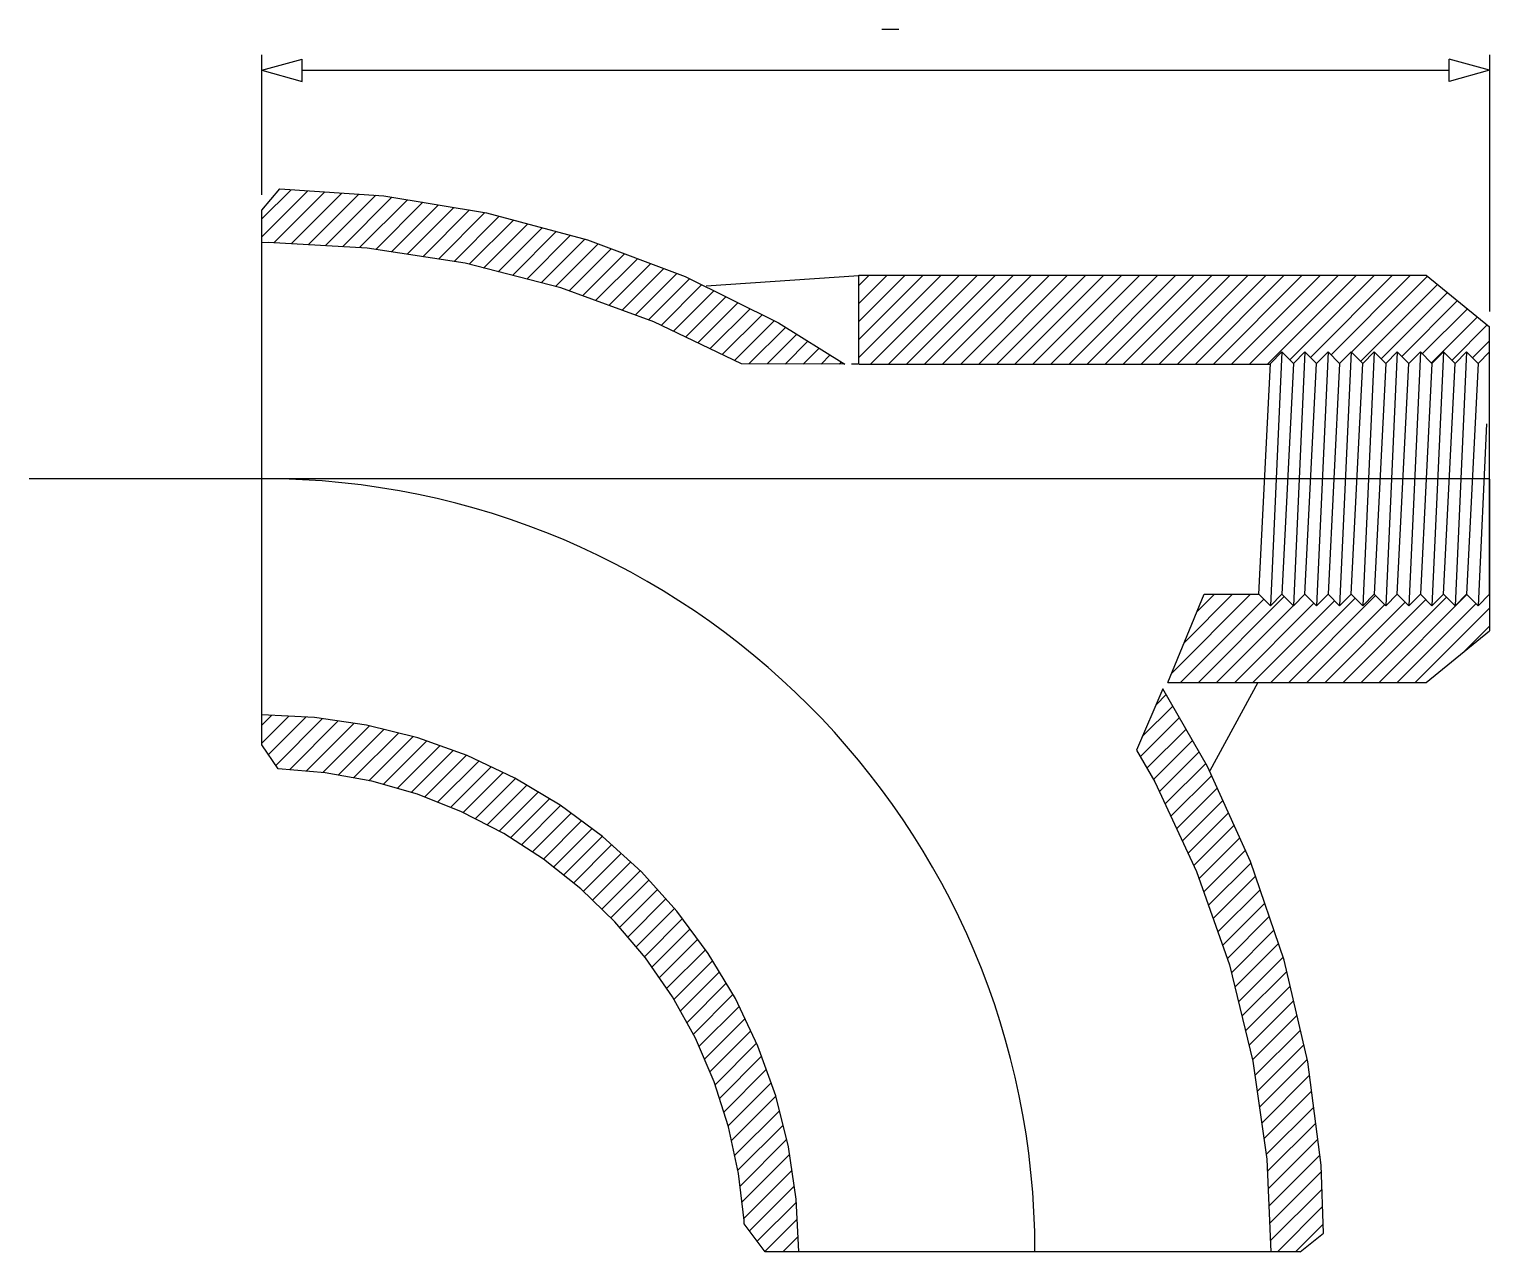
# Model space of a CAD drawing. Extents: x 461 to 1319, y 216 to 934.
import ezdxf

# ---------------------------------------------------------------- set-up
doc = ezdxf.new("R2010")
doc.units = 0
doc.header["$MEASUREMENT"] = 0
doc.layers.add('-1', color=7, linetype='CONTINUOUS')
doc.layers.add('1', color=7, linetype='CONTINUOUS')

msp = doc.modelspace()

# ---------------------------------------------------------------- linework, layer by layer
at = {"layer": '-1', "color": 3, "linetype": 'Continuous'}
for p, q in [((597.47, 909.9), (621.18, 916.46)), ((597.47, 909.9), (621.18, 903.35)), ((621.18, 903.35), (621.18, 916.46)), ((1318.39, 909.9), (1294.67, 916.46)), ((1294.67, 903.35), (1294.67, 916.46)), ((1318.39, 909.9), (1294.67, 903.35))]:
    msp.add_line(p, q, dxfattribs=at)
at = {"layer": '1', "color": 5, "linetype": 'Continuous'}
msp.add_line((961.57, 934.01), (971.57, 934.01), dxfattribs=at)
at = {"layer": '1', "color": 3, "linetype": 'Continuous'}
for p, q in [((597.47, 836.77), (597.47, 918.9)), ((1318.39, 918.9), (1318.39, 768.31)), ((621.18, 909.9), (1294.67, 909.9))]:
    msp.add_line(p, q, dxfattribs=at)
at = {"layer": '1', "color": 7, "linetype": 'Continuous'}
for p, q in [((597.51, 827.77), (608.11, 840.22)), ((608.11, 840.22), (669.1, 836.2)), ((669.1, 836.2), (729.53, 826.2)), ((597.51, 513.89), (597.51, 827.77)), ((729.53, 826.2), (788.69, 810.33)), ((601.31, 808.71), (597.51, 808.55)), ((659.38, 805.49), (601.31, 808.71)), ((788.69, 810.33), (846.01, 788.73)), ((716.84, 796.59), (659.38, 805.49)), ((773.16, 782.1), (716.84, 796.59)), ((948, 789.63), (1281.27, 789.55)), ((948.05, 737.41), (948, 789.63)), ((1281.25, 789.56), (1318.39, 759.31)), ((827.79, 762.16), (773.16, 782.1)), ((846.01, 788.73), (900.94, 761.62)), ((879.24, 737.43), (827.79, 762.16)), ((900.94, 761.62), (939.83, 737.42)), ((1318.57, 580.8), (1318.39, 759.31)), ((1182.93, 602.23), (1189.71, 737.77)), ((1189.71, 737.77), (1196.49, 744.55)), ((1196.49, 744.55), (1203.27, 737.77)), ((1203.27, 737.77), (1196.49, 602.23)), ((1203.27, 737.77), (1210.04, 744.55)), ((1210.04, 744.55), (1216.82, 737.77)), ((1210.04, 602.23), (1216.82, 737.77)), ((1210.04, 602.23), (1216.82, 737.77)), ((1216.82, 737.77), (1223.6, 744.55)), ((1223.6, 744.55), (1230.37, 737.77)), ((1230.37, 737.77), (1223.6, 602.23)), ((1230.37, 737.77), (1237.15, 744.55)), ((1237.15, 744.55), (1243.93, 737.77)), ((1237.15, 602.23), (1243.93, 737.77)), ((1243.93, 737.77), (1250.71, 744.55)), ((1250.71, 744.55), (1257.48, 737.77)), ((1257.48, 737.77), (1250.71, 602.23)), ((1257.48, 737.77), (1264.26, 744.55)), ((1264.26, 744.55), (1271.04, 737.77)), ((1264.26, 602.23), (1271.04, 737.77)), ((1271.04, 737.77), (1277.82, 744.55)), ((1277.82, 744.55), (1284.59, 737.77)), ((1284.59, 737.77), (1277.82, 602.23)), ((1284.59, 737.77), (1291.37, 744.55)), ((1291.37, 744.55), (1298.15, 737.77)), ((1291.37, 602.23), (1298.15, 737.77)), ((1298.15, 737.77), (1304.92, 744.55)), ((1304.92, 744.55), (1311.7, 737.77)), ((1311.7, 737.77), (1304.92, 602.23)), ((1311.7, 737.77), (1318.48, 744.55)), ((1318.48, 602.23), (1318.48, 744.55)), ((939.83, 737.42), (879.24, 737.43)), ((948.05, 737.41), (1189.38, 737.36)), ((1129.59, 550.49), (1150.82, 602.23)), ((1150.82, 602.23), (1182.93, 602.23)), ((1182.93, 602.23), (1189.71, 595.45)), ((1189.71, 595.45), (1196.49, 602.23)), ((1196.49, 602.23), (1203.27, 595.45)), ((1203.27, 595.45), (1210.04, 602.23)), ((1210.04, 602.23), (1216.82, 595.45)), ((1210.04, 602.23), (1216.82, 595.45)), ((1216.82, 595.45), (1223.6, 602.23)), ((1223.6, 602.23), (1230.37, 595.45)), ((1230.37, 595.45), (1237.15, 602.23)), ((1237.15, 602.23), (1243.93, 595.45)), ((1243.93, 595.45), (1250.71, 602.23)), ((1250.71, 602.23), (1257.48, 595.45)), ((1257.48, 595.45), (1264.26, 602.23)), ((1264.26, 602.23), (1271.04, 595.45)), ((1271.04, 595.45), (1277.82, 602.23)), ((1277.82, 602.23), (1284.59, 595.45)), ((1284.59, 595.45), (1291.37, 602.23)), ((1291.37, 602.23), (1298.15, 595.45)), ((1298.15, 595.45), (1304.92, 602.23)), ((1304.92, 602.23), (1311.7, 595.45)), ((1311.7, 595.45), (1318.48, 602.23)), ((1281.19, 550.45), (1318.35, 580.69)), ((1129.59, 550.49), (1281.19, 550.45)), ((1126.63, 546.6), (1111.03, 510.6)), ((1152.86, 501.14), (1126.63, 546.6)), ((628.42, 529.93), (597.51, 531.45)), ((659.02, 525.4), (628.42, 529.93)), ((689.04, 517.88), (659.02, 525.4)), ((718.18, 507.46), (689.04, 517.88)), ((607.12, 499.69), (597.51, 513.89)), ((746.15, 494.24), (718.18, 507.46)), ((1111.03, 510.6), (1121.92, 492.16)), ((634.77, 497.41), (607.12, 499.69)), ((1178.12, 445.34), (1152.86, 501.14)), ((662.16, 492.4), (634.77, 497.41)), ((688.92, 484.74), (662.16, 492.4)), ((772.69, 478.33), (746.15, 494.24)), ((1121.92, 492.16), (1146.45, 439.44)), ((714.81, 474.49), (688.92, 484.74)), ((739.57, 461.75), (714.81, 474.49)), ((797.55, 459.9), (772.69, 478.33)), ((762.96, 446.65), (739.57, 461.75)), ((820.48, 439.13), (797.55, 459.9)), ((784.76, 429.33), (762.96, 446.65)), ((841.26, 416.2), (820.48, 439.13)), ((1146.45, 439.44), (1165.69, 384.56)), ((1197.79, 387.33), (1178.12, 445.34)), ((804.75, 409.95), (784.76, 429.33)), ((859.69, 391.35), (841.26, 416.2)), ((822.75, 388.71), (804.75, 409.95)), ((838.58, 365.81), (822.75, 388.71)), ((875.6, 364.81), (859.69, 391.35)), ((1211.67, 327.67), (1197.79, 387.33)), ((1165.69, 384.56), (1179.46, 328.06)), ((852.09, 341.46), (838.58, 365.81)), ((888.84, 336.84), (875.6, 364.81)), ((863.14, 315.91), (852.09, 341.46)), ((899.27, 307.71), (888.84, 336.84)), ((1179.46, 328.06), (1187.63, 270.48)), ((1219.65, 266.94), (1211.67, 327.67)), ((871.64, 289.4), (863.14, 315.91)), ((906.79, 277.7), (899.27, 307.71)), ((877.5, 262.18), (871.64, 289.4)), ((911.33, 247.09), (906.79, 277.7)), ((1187.63, 270.48), (1189.96, 216.12)), ((1220.94, 227.03), (1219.65, 266.94)), ((880.67, 234.52), (877.5, 262.18)), ((912.85, 216.19), (911.33, 247.09)), ((880.7, 232.57), (880.67, 234.52)), ((893.09, 216.12), (880.7, 232.57)), ((1207.3, 216.12), (1220.94, 227.03)), ((1207.3, 216.12), (893.09, 216.12)), ((912.85, 216.12), (912.85, 216.19))]:
    msp.add_line(p, q, dxfattribs=at)
at = {"layer": '1', "color": 4, "linetype": 'Continuous'}
for p, q in [((597.51, 822.62), (614.68, 839.78)), ((597.51, 812.01), (624.63, 839.13)), ((604.63, 808.53), (634.58, 838.47)), ((614.68, 807.97), (644.53, 837.82)), ((624.73, 807.41), (654.48, 837.16)), ((634.78, 806.85), (664.43, 836.5)), ((644.83, 806.3), (673.93, 835.4)), ((654.88, 805.74), (683.03, 833.89)), ((664.45, 804.7), (692.13, 832.39)), ((673.64, 803.28), (701.24, 830.88)), ((682.82, 801.86), (710.34, 829.37)), ((692, 800.44), (719.44, 827.87)), ((701.19, 799.01), (728.54, 826.36)), ((710.37, 797.59), (736.98, 824.2)), ((719.34, 795.95), (745.34, 821.96)), ((727.77, 793.78), (753.71, 819.71)), ((736.21, 791.61), (762.07, 817.47)), ((744.65, 789.44), (770.43, 815.22)), ((753.08, 787.27), (778.79, 812.98)), ((761.52, 785.1), (787.16, 810.74)), ((769.96, 782.93), (794.98, 807.95)), ((777.98, 780.34), (802.69, 805.05)), ((785.75, 777.51), (810.39, 802.15)), ((793.52, 774.67), (818.09, 799.25)), ((801.29, 771.84), (825.8, 796.34)), ((809.06, 769), (833.5, 793.44)), ((816.83, 766.16), (841.21, 790.54)), ((948, 789.21), (858.36, 783.21)), ((948.01, 783.56), (954.08, 789.62)), ((948.02, 772.96), (964.68, 789.62)), ((948.03, 762.36), (975.28, 789.62)), ((948.04, 751.77), (985.89, 789.62)), ((948.05, 741.17), (996.49, 789.61)), ((954.9, 737.41), (1007.1, 789.61)), ((965.5, 737.41), (1017.7, 789.61)), ((976.08, 737.41), (1028.29, 789.62)), ((986.68, 737.41), (1038.88, 789.6)), ((997.28, 737.4), (1049.48, 789.6)), ((1007.89, 737.4), (1060.09, 789.6)), ((1018.49, 737.4), (1070.69, 789.6)), ((1029.1, 737.4), (1081.3, 789.6)), ((1039.7, 737.39), (1091.9, 789.59)), ((1050.31, 737.39), (1102.5, 789.59)), ((1060.88, 737.39), (1113.09, 789.6)), ((1071.49, 737.39), (1123.68, 789.59)), ((1082.09, 737.38), (1134.29, 789.58)), ((1092.69, 737.38), (1144.89, 789.58)), ((1103.3, 737.38), (1155.5, 789.58)), ((1113.9, 737.38), (1166.1, 789.58)), ((1124.51, 737.37), (1176.71, 789.57)), ((1135.11, 737.37), (1187.31, 789.57)), ((1145.69, 737.37), (1197.9, 789.58)), ((1156.29, 737.37), (1208.49, 789.57)), ((1166.89, 737.36), (1219.09, 789.56)), ((1177.5, 737.36), (1229.7, 789.56)), ((1188.1, 737.36), (1240.3, 789.56)), ((1201.19, 739.84), (1250.91, 789.56)), ((1213.27, 741.32), (1261.51, 789.55)), ((1225.35, 742.79), (1272.11, 789.55)), ((824.6, 763.33), (848.68, 787.41)), ((832.01, 760.13), (855.79, 783.9)), ((1237.42, 744.28), (1282.05, 788.91)), ((1242.72, 738.98), (1287.9, 784.15)), ((839.18, 756.69), (862.89, 780.4)), ((846.34, 753.25), (869.99, 776.89)), ((853.5, 749.8), (877.09, 773.39)), ((1254.8, 740.45), (1293.74, 779.39)), ((1266.88, 741.92), (1299.59, 774.63)), ((860.67, 746.36), (884.19, 769.88)), ((867.83, 742.92), (891.29, 766.38)), ((1278.96, 743.4), (1305.43, 769.86)), ((1284.27, 738.09), (1311.28, 765.1)), ((874.99, 739.47), (898.39, 762.87)), ((883.56, 737.43), (905.13, 759.01)), ((894.16, 737.43), (911.67, 754.94)), ((1296.35, 739.57), (1317.12, 760.34)), ((904.76, 737.42), (918.21, 750.87)), ((915.37, 737.42), (924.75, 746.8)), ((1308.43, 741.04), (1318.39, 751.01)), ((925.97, 737.42), (931.29, 742.73)), ((936.58, 737.42), (937.82, 738.66)), ((1196.49, 744.55), (1189.71, 595.45)), ((1210.04, 744.55), (1203.27, 595.45)), ((1223.6, 744.55), (1216.82, 595.45)), ((1237.15, 744.55), (1230.37, 595.45)), ((1250.71, 744.55), (1243.93, 595.45)), ((1264.26, 744.55), (1257.48, 595.45)), ((1277.82, 744.55), (1271.04, 595.45)), ((1291.37, 744.55), (1284.59, 595.45)), ((1304.92, 744.55), (1298.15, 595.45)), ((947.52, 737.41), (943.86, 737.41)), ((1316.56, 702.27), (1311.7, 595.45)), ((1318.48, 670.06), (460.93, 670.06)), ((1318.48, 670.06), (597.51, 670.06)), ((1131.83, 555.95), (1178.11, 602.23)), ((1139.22, 573.94), (1167.5, 602.23)), ((1146.6, 591.93), (1156.9, 602.23)), ((1147.58, 550.48), (1197.9, 600.81)), ((1200.6, 550.47), (1251.53, 601.4)), ((1243.01, 550.46), (1293.07, 600.52)), ((1253.62, 550.46), (1305.15, 601.99)), ((1136.97, 550.49), (1185.82, 599.34)), ((1158.18, 550.48), (1203.21, 595.51)), ((1168.79, 550.48), (1215.29, 596.98)), ((1179.39, 550.48), (1227.37, 598.45)), ((1189.99, 550.47), (1239.45, 599.93)), ((1211.2, 550.47), (1256.83, 596.1)), ((1221.81, 550.47), (1268.91, 597.57)), ((1232.41, 550.46), (1280.99, 599.05)), ((1264.22, 550.46), (1310.46, 596.69)), ((1274.83, 550.45), (1318.56, 594.18)), ((1303.96, 568.98), (1318.57, 583.59)), ((1182.41, 550.46), (1154.23, 498.44)), ((1122.61, 537.32), (1128.55, 543.26)), ((1114.49, 518.6), (1132.43, 536.54)), ((597.51, 525.37), (603.3, 531.16)), ((597.51, 514.76), (613.42, 530.67)), ((601.44, 508.09), (623.53, 530.17)), ((605.72, 501.76), (633.19, 529.23)), ((613.71, 499.15), (642.42, 527.86)), ((623.51, 498.34), (651.66, 526.49)), ((633.31, 497.53), (660.75, 524.97)), ((1113.28, 506.78), (1136.31, 529.81)), ((642.4, 496.01), (669.23, 522.84)), ((651.37, 494.37), (677.71, 520.72)), ((660.34, 492.74), (686.19, 518.59)), ((668.73, 490.52), (694.23, 516.03)), ((1117.22, 500.11), (1140.19, 523.09)), ((1121.16, 493.45), (1144.08, 516.36)), ((676.97, 488.16), (702.04, 513.23)), ((685.22, 485.8), (709.86, 510.44)), ((693.11, 483.08), (717.67, 507.64)), ((1124.64, 486.32), (1147.96, 509.63)), ((700.71, 480.08), (724.91, 504.28)), ((708.31, 477.07), (732.11, 500.87)), ((715.82, 473.97), (739.31, 497.47)), ((1128.01, 479.08), (1151.84, 502.91)), ((722.82, 470.37), (746.49, 494.03)), ((729.83, 466.77), (753.12, 490.06)), ((1131.37, 471.84), (1155.29, 495.76)), ((736.83, 463.16), (759.75, 486.09)), ((743.49, 459.22), (766.38, 482.11)), ((1134.74, 464.6), (1158.6, 488.46)), ((1138.11, 457.36), (1161.9, 481.15)), ((749.94, 455.06), (772.99, 478.11)), ((756.38, 450.9), (779.08, 473.59)), ((1141.48, 450.12), (1165.21, 473.85)), ((762.83, 446.74), (785.17, 469.08)), ((768.75, 442.05), (791.26, 464.56)), ((1144.85, 442.88), (1168.51, 466.55)), ((774.66, 437.35), (797.35, 460.05)), ((780.57, 432.66), (802.93, 455.02)), ((1147.89, 435.32), (1171.82, 459.25)), ((786.33, 427.81), (808.5, 449.98)), ((1150.65, 427.47), (1175.12, 451.95)), ((791.71, 422.59), (814.06, 444.94)), ((797.1, 417.37), (819.63, 439.89)), ((1153.4, 419.62), (1178.37, 444.59)), ((802.49, 412.15), (824.75, 434.41)), ((807.57, 406.62), (829.79, 428.85)), ((1156.15, 411.76), (1181.06, 436.67)), ((812.43, 400.88), (834.84, 423.28)), ((1158.91, 403.91), (1183.74, 428.75)), ((1161.66, 396.06), (1186.43, 420.83)), ((817.3, 395.14), (839.88, 417.72)), ((822.16, 389.4), (844.54, 411.78)), ((1164.41, 388.21), (1189.11, 412.9)), ((826.56, 383.19), (849.06, 405.69)), ((1166.81, 379.99), (1191.8, 404.98)), ((830.9, 376.92), (853.58, 399.6)), ((1168.88, 371.46), (1194.48, 397.06)), ((835.23, 370.65), (858.09, 393.51)), ((839.44, 364.25), (862.26, 387.07)), ((1170.96, 362.93), (1197.17, 389.14)), ((843.23, 357.43), (866.24, 380.44)), ((1173.04, 354.41), (1199.33, 380.69)), ((847.01, 350.61), (870.21, 373.81)), ((1175.12, 345.88), (1201.33, 372.09)), ((850.8, 343.79), (874.19, 367.18)), ((1177.2, 337.35), (1203.34, 363.49)), ((854.2, 336.58), (877.8, 360.18)), ((857.4, 329.18), (881.2, 352.98)), ((1179.28, 328.82), (1205.34, 354.88)), ((860.61, 321.78), (884.61, 345.78)), ((1180.66, 319.6), (1207.34, 346.28)), ((863.68, 314.24), (888.02, 338.58)), ((1181.98, 310.31), (1209.34, 337.68)), ((866.25, 306.21), (890.96, 330.92)), ((1183.3, 301.02), (1211.35, 329.07)), ((868.83, 298.18), (893.76, 323.1)), ((1184.62, 291.74), (1212.7, 319.82)), ((871.4, 290.15), (896.55, 315.29)), ((1185.93, 282.45), (1213.94, 310.45)), ((873.35, 281.48), (899.33, 307.46)), ((1187.25, 273.16), (1215.17, 301.07)), ((875.23, 272.76), (901.45, 298.98)), ((1187.94, 263.24), (1216.4, 291.7)), ((877.11, 264.03), (903.58, 290.5)), ((878.36, 254.68), (905.7, 282.02)), ((1188.38, 253.07), (1217.63, 282.32)), ((879.45, 245.16), (907.46, 273.17)), ((1188.81, 242.9), (1218.86, 272.95)), ((880.54, 235.64), (908.83, 263.93)), ((1189.25, 232.73), (1219.77, 263.25)), ((883.87, 228.36), (910.2, 254.7)), ((1189.68, 222.55), (1220.1, 252.97)), ((888.42, 222.31), (911.42, 245.31)), ((1193.85, 216.12), (1220.43, 242.7)), ((892.98, 216.26), (911.92, 235.2)), ((1204.46, 216.12), (1220.77, 232.43)), ((903.44, 216.12), (912.42, 225.09))]:
    msp.add_line(p, q, dxfattribs=at)
msp.add_arc((597.55, 216.15), 453.94, 0.00983, 89.93666, dxfattribs=at)

doc.saveas('drawing.dxf')
